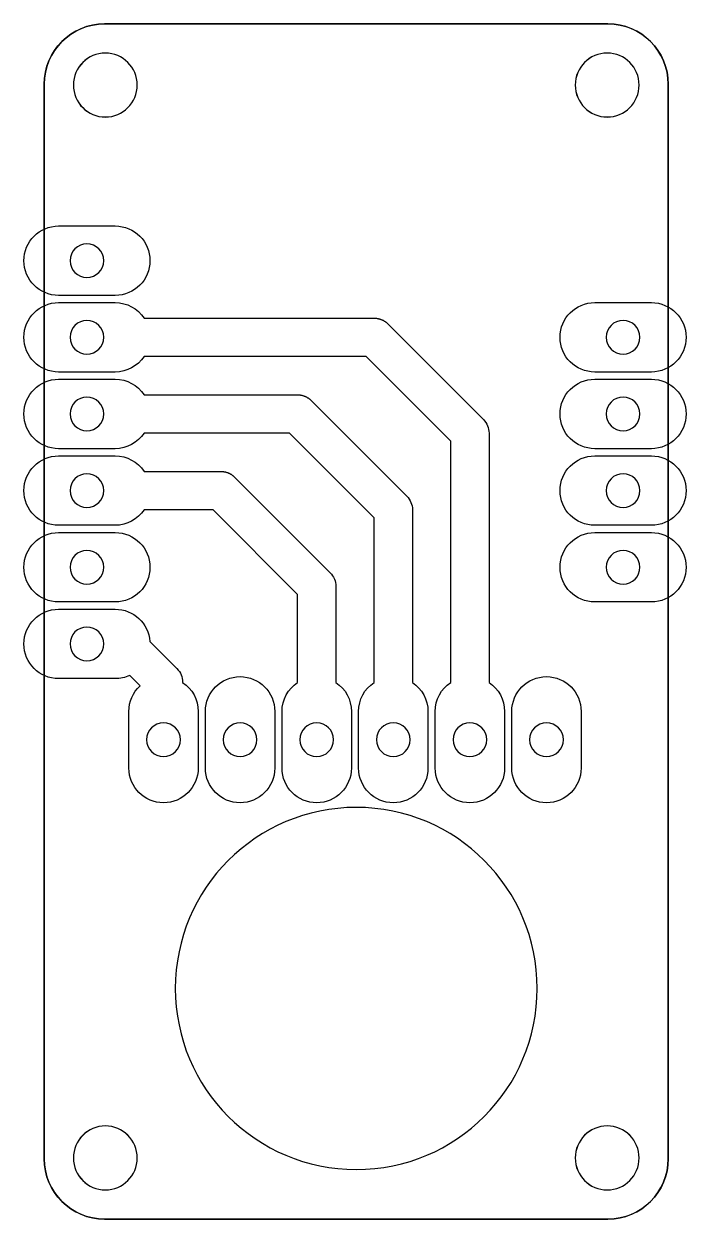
# Model space of a CAD drawing. Extents: x 23.6 to 45.6, y 0.6 to 40.2.
import ezdxf

# ---------------------------------------------------------------- set-up
doc = ezdxf.new("R2010")
doc.units = 0
for name, color, linetype in [('16', 5, 'CONTINUOUS'), ('20', 30, 'CONTINUOUS'), ('44', 4, 'CONTINUOUS')]:
    doc.layers.add(name, color=color, linetype=linetype)

msp = doc.modelspace()

# ---------------------------------------------------------------- linework, layer by layer
at = {"layer": '16'}
for points in [[(24.744, 33.535), (26.624, 33.535, -1), (26.624, 31.235), (24.744, 31.235, -1), (24.744, 33.535)], [(24.744, 30.995), (26.624, 30.995, -0.251571), (27.583, 30.48), (35.226, 30.48), (35.242, 30.479), (35.258, 30.478), (35.275, 30.477), (35.291, 30.475), (35.307, 30.472), (35.323, 30.47), (35.339, 30.467), (35.355, 30.463), (35.371, 30.459), (35.386, 30.455), (35.402, 30.45), (35.417, 30.445), (35.432, 30.44), (35.447, 30.434), (35.461, 30.428), (35.476, 30.421), (35.49, 30.415), (35.504, 30.408), (35.517, 30.4), (35.531, 30.393), (35.544, 30.385), (35.556, 30.377), (35.569, 30.368), (35.581, 30.36), (35.593, 30.351), (35.605, 30.342), (35.616, 30.333), (35.627, 30.323), (35.638, 30.314), (35.648, 30.304), (35.658, 30.294), (38.83, 27.122, -0.200876), (39.019, 26.67), (39.019, 18.409, -0.251571), (39.534, 17.45), (39.534, 15.57, -1), (37.234, 15.57), (37.234, 15.57), (37.234, 17.45, -0.251571), (37.749, 18.409), (37.749, 26.407), (34.946, 29.21), (27.583, 29.21, -0.251571), (26.624, 28.695), (24.744, 28.695, -1), (24.744, 30.995)], [(42.524, 30.995), (42.524, 30.995), (44.404, 30.995, -1), (44.404, 28.695), (42.524, 28.695), (42.524, 28.695, -1), (42.524, 30.995)], [(24.744, 28.455), (26.624, 28.455, -0.251571), (27.583, 27.94), (32.686, 27.94), (32.702, 27.939), (32.718, 27.938), (32.735, 27.937), (32.751, 27.935), (32.767, 27.932), (32.783, 27.93), (32.799, 27.927), (32.815, 27.923), (32.831, 27.919), (32.846, 27.915), (32.862, 27.91), (32.877, 27.905), (32.892, 27.9), (32.907, 27.894), (32.921, 27.888), (32.936, 27.881), (32.95, 27.875), (32.964, 27.868), (32.977, 27.86), (32.991, 27.853), (33.004, 27.845), (33.016, 27.837), (33.029, 27.828), (33.041, 27.82), (33.053, 27.811), (33.065, 27.802), (33.076, 27.793), (33.087, 27.783), (33.098, 27.774), (33.108, 27.764), (33.118, 27.754), (36.29, 24.582, -0.200876), (36.479, 24.13), (36.479, 18.409, -0.251571), (36.994, 17.45), (36.994, 17.45), (36.994, 15.57, -1), (34.694, 15.57), (34.694, 17.45, -0.251571), (35.209, 18.409), (35.209, 23.867), (32.406, 26.67), (27.583, 26.67, -0.251571), (26.624, 26.155), (24.744, 26.155, -1), (24.744, 28.455)], [(42.524, 28.455), (42.524, 28.455), (44.404, 28.455), (44.404, 28.455, -1), (44.404, 26.155), (42.524, 26.155, -1), (42.524, 28.455)], [(24.744, 25.915), (24.744, 25.915), (26.624, 25.915, -0.251571), (27.583, 25.4), (30.146, 25.4), (30.162, 25.399), (30.178, 25.398), (30.195, 25.397), (30.211, 25.395), (30.227, 25.392), (30.243, 25.39), (30.259, 25.387), (30.275, 25.383), (30.291, 25.379), (30.306, 25.375), (30.322, 25.37), (30.337, 25.365), (30.352, 25.36), (30.367, 25.354), (30.381, 25.348), (30.396, 25.341), (30.41, 25.335), (30.424, 25.328), (30.437, 25.32), (30.451, 25.313), (30.464, 25.305), (30.476, 25.297), (30.489, 25.288), (30.501, 25.28), (30.513, 25.271), (30.525, 25.262), (30.536, 25.253), (30.547, 25.243), (30.558, 25.234), (30.568, 25.224), (30.578, 25.214), (33.75, 22.042, -0.200876), (33.939, 21.59), (33.939, 18.409, -0.251571), (34.454, 17.45), (34.454, 15.57, -1), (32.154, 15.57), (32.154, 17.45, -0.251571), (32.669, 18.409), (32.669, 21.327), (29.866, 24.13), (27.583, 24.13, -0.251571), (26.624, 23.615), (24.744, 23.615, -1), (24.744, 25.915)], [(42.524, 25.915), (44.404, 25.915, -1), (44.404, 23.615), (42.524, 23.615), (42.524, 23.615, -1), (42.524, 25.915)], [(24.744, 23.375), (26.624, 23.375, -1), (26.624, 21.075), (24.744, 21.075, -1), (24.744, 23.375)], [(42.524, 23.375), (44.404, 23.375), (44.404, 23.375, -1), (44.404, 21.075), (42.524, 21.075, -1), (42.524, 23.375)], [(24.744, 20.835), (26.624, 20.835, -0.393699), (27.771, 19.766), (28.67, 18.867, -0.200876), (28.859, 18.415), (28.859, 18.409, -0.251571), (29.374, 17.45), (29.374, 15.57, -1), (27.074, 15.57), (27.074, 17.45, -0.209676), (27.445, 18.296), (27.102, 18.639, -0.107602), (26.624, 18.535), (24.744, 18.535, -1), (24.744, 20.835)], [(29.614, 17.45, -1), (31.914, 17.45), (31.914, 17.45), (31.914, 15.57, -1), (29.614, 15.57), (29.614, 17.45)], [(39.774, 17.45, -1), (42.074, 17.45), (42.074, 15.57, -1), (39.774, 15.57), (39.774, 15.57), (39.774, 17.45)]]:
    msp.add_lwpolyline(points, format="xyb", dxfattribs=at)
at = {"layer": '20'}
for points in [[(24.269, 38.23, -1), (24.268, 38.23, -0.4142), (26.269, 40.231, -1), (26.269, 40.23, 0.4142), (24.269, 38.23)], [(42.963, 40.23), (26.269, 40.23, -1), (26.269, 40.231), (42.963, 40.231, -1), (42.963, 40.23)], [(42.963, 40.23, -1), (42.963, 40.231, -0.4142), (44.963, 38.23, -1), (44.962, 38.23, 0.4142), (42.963, 40.23)], [(24.269, 38.23), (24.269, 2.625, -1), (24.268, 2.625), (24.268, 38.23, -1), (24.269, 38.23)], [(44.963, 38.23), (44.963, 2.625, -1), (44.962, 2.625), (44.962, 38.23, -1), (44.963, 38.23)], [(26.269, 0.625, -1), (26.269, 0.624, -0.4142), (24.268, 2.625, -1), (24.269, 2.625, 0.4142), (26.269, 0.625)], [(44.962, 2.625, -1), (44.963, 2.625, -0.4142), (42.963, 0.624, -1), (42.963, 0.625, 0.4142), (44.962, 2.625)], [(42.963, 0.624), (26.269, 0.624, -1), (26.269, 0.625), (42.963, 0.625, -1), (42.963, 0.624)]]:
    msp.add_lwpolyline(points, format="xyb", dxfattribs=at)
at = {"layer": '20', "extrusion": (0, 0, -1)}
for centre, radius in [((-26.295, 38.205), 1.06), ((-26.295, 38.205), 1.059), ((-42.937, 38.205), 1.06), ((-42.937, 38.205), 1.059), ((-34.616, 8.267), 6), ((-34.616, 8.267), 6), ((-26.295, 2.651), 1.06), ((-26.295, 2.651), 1.059), ((-42.937, 2.651), 1.06), ((-42.937, 2.651), 1.059)]:
    msp.add_circle(centre, radius, dxfattribs=at)
at = {"layer": '44', "extrusion": (0, 0, -1)}
for centre in [(-25.684, 32.385), (-25.684, 29.845), (-43.464, 29.845), (-25.684, 27.305), (-43.464, 27.305), (-25.684, 24.765), (-43.464, 24.765), (-25.684, 22.225), (-43.464, 22.225), (-25.684, 19.685), (-28.224, 16.51), (-30.764, 16.51), (-33.304, 16.51), (-35.844, 16.51), (-38.384, 16.51), (-40.924, 16.51)]:
    msp.add_circle(centre, 0.559, dxfattribs=at)

doc.saveas('drawing.dxf')
